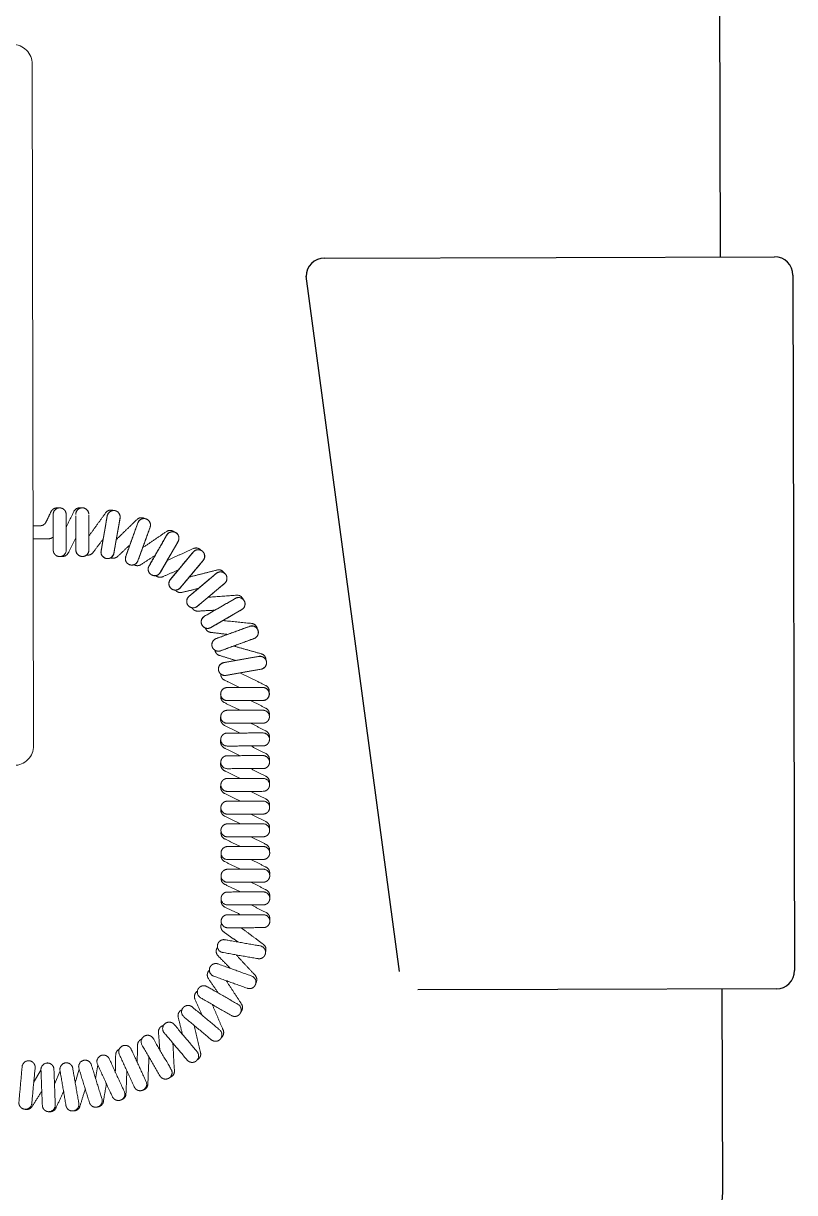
# Paper-space layout 'office1 floor1' of a CAD drawing. Header units: inches. Extents: x 0.3 to 10.8, y 1.4 to 4.2.
# Drawn here: x 7.9462 to 8.0216, y 2.8227 to 2.9371 of the extents above; entities that cross this region are included whole.
import ezdxf

# ---------------------------------------------------------------- set-up
doc = ezdxf.new("R2010")
doc.units = ezdxf.units.IN
doc.header["$MEASUREMENT"] = 0
doc.layers.get('0').update_dxf_attribs({"lineweight": 0})
doc.layers.add('EQUI', color=3, linetype='Continuous', lineweight=0)
doc.layers.add('EQUIP', color=3, linetype='Continuous', lineweight=0)

# ---------------------------------------------------------------- blocks, each defined once
blk = doc.blocks.new('IP PHONE')
at = {"layer": 'EQUI'}
blk.add_lwpolyline([(-60.62, 91.66), (-65.03, 91.66, 0.414214), (-67.53, 89.16), (-67.53, 2.5, 0.414214), (-65.03, 0), (-54.51, 0)], format="xyb", dxfattribs=at)
at = {"layer": 'EQUIP', "extrusion": (-0.984808, -0.173648, 0)}
blk.add_line((-77.78, 26.95), (-78.57, 31.42), dxfattribs=at)
at = {"layer": 'EQUIP', "extrusion": (0.984808, 0.173648, 0)}
blk.add_line((-76.94, 31.7), (-76.15, 27.23), dxfattribs=at)
at = {"layer": 'EQUIP', "extrusion": (-0.939693, -0.34202, 0)}
blk.add_line((-80.83, 25.98), (-82.38, 30.24), dxfattribs=at)
at = {"layer": 'EQUIP', "extrusion": (0.939693, 0.34202, 0)}
blk.add_line((-80.83, 30.81), (-79.28, 26.54), dxfattribs=at)
at = {"layer": 'EQUIP', "extrusion": (-0.866025, -0.5, 0)}
blk.add_line((-83.67, 24.5), (-85.94, 28.43), dxfattribs=at)
at = {"layer": 'EQUIP', "extrusion": (0.866025, 0.5, 0)}
blk.add_line((-84.51, 29.25), (-82.24, 25.32), dxfattribs=at)
at = {"layer": 'EQUIP', "extrusion": (0, 0, -1)}
for p, q in [((-87.86, 27.08), (-84.95, 23.6)), ((-86.21, 22.54), (-89.13, 26.02)), ((-90.79, 24.36), (-87.31, 21.44)), ((-88.37, 20.18), (-91.85, 23.1)), ((-93.19, 21.17), (-89.26, 18.91)), ((-90.09, 17.48), (-94.02, 19.75))]:
    blk.add_line(p, q, dxfattribs=at)
at = {"layer": 'EQUIP'}
for p, q in [((-74.6, 27.37), (-74.6, 27.37, 2.89)), ((-75.58, -38.08), (-75.31, -39.88)), ((-73.22, -38.62), (-72.71, -40.37)), ((-70.8, -38.85), (-70.07, -40.52)), ((-68.37, -38.76), (-67.43, -40.32))]:
    blk.add_line(p, q, dxfattribs=at)
at = {"layer": 'EQUIP', "extrusion": (0.34202, 0.939693, 0)}
blk.add_line((-95.01, 17.62), (-90.75, 16.07), dxfattribs=at)
at = {"layer": 'EQUIP', "extrusion": (-0.34202, -0.939693, 0)}
blk.add_line((-91.31, 14.52), (-95.57, 16.07), dxfattribs=at)
at = {"layer": 'EQUIP', "extrusion": (0.173648, 0.984808, 0)}
blk.add_line((-96.18, 13.8), (-91.71, 13.01), dxfattribs=at)
at = {"layer": 'EQUIP', "extrusion": (-0.173648, -0.984808, 0)}
blk.add_line((-92, 11.39), (-96.47, 12.18), dxfattribs=at)
at = {"layer": 'EQUIP', "extrusion": (2.1929e-12, 1, 0)}
blk.add_line((-96.67, 9.84), (-92.14, 9.84), dxfattribs=at)
at = {"layer": 'EQUIP', "extrusion": (-1.86217e-12, -1, 0)}
blk.add_line((-92.14, 8.19), (-96.67, 8.19), dxfattribs=at)
at = {"layer": 'EQUIP'}
for points in [[(-78.57, 31.42, 2.89), (-78.57, 31.42, 0)], [(-76.94, 31.7, 2.89), (-76.94, 31.7, 0)], [(-82.38, 30.24, 2.89), (-82.38, 30.24, 0)], [(-80.83, 30.81, 0), (-80.83, 30.81, 2.89)], [(-85.94, 28.43, 2.89), (-85.94, 28.43, 0)], [(-84.51, 29.25, 2.89), (-84.51, 29.25, 0)], [(-87.86, 27.08, 0), (-87.86, 27.08, 2.89)], [(-77.78, 26.95, 0), (-77.78, 26.95, 2.89)], [(-89.13, 26.02, 0), (-89.13, 26.02, 2.89)], [(-80.83, 25.98, 2.89), (-80.83, 25.98, 0)], [(-90.79, 24.36, 2.89), (-90.79, 24.36, 0)], [(-83.67, 24.5, 0), (-83.67, 24.5, 2.89)], [(-91.85, 23.1, 2.89), (-91.85, 23.1, 0)], [(-86.21, 22.54, 2.89), (-86.21, 22.54, 0)], [(-93.19, 21.17, 2.89), (-93.19, 21.17, 0)], [(-94.02, 19.75, 2.89), (-94.02, 19.75, 0)], [(-88.37, 20.18, 0), (-88.37, 20.18, 2.89)], [(-95.01, 17.62, 2.89), (-95.01, 17.62, 0)], [(-90.09, 17.48, 2.89), (-90.09, 17.48, 0)], [(-95.57, 16.07, 2.89), (-95.57, 16.07, 0)], [(-96.18, 13.8, 2.89), (-96.18, 13.8, 0)], [(-91.31, 14.52, 0), (-91.31, 14.52, 2.89)], [(-96.47, 12.18, 0), (-96.47, 12.18, 2.89)], [(-92, 11.39, 2.89), (-92, 11.39, 0)], [(-96.67, 9.84, 2.89), (-96.67, 9.84, 0)], [(-96.67, 8.19, 2.89), (-96.67, 8.19, 0)], [(-92.14, 8.19, 2.89), (-92.14, 8.19, 0)]]:
    blk.add_polyline3d(points, dxfattribs=at)
at = {"layer": 'EQUIP', "extrusion": (0, 0, -1)}
for centre, major_axis, start_param, end_param in [((-81.61, 30.53), (-0.583, 0.583), 5.148721, 8.290314), ((-77.76, 31.56), (-0.583, 0.583), 5.323254, 8.464847), ((-85.23, 28.84), (-0.583, 0.583), 4.974188, 8.115781), ((-88.49, 26.55), (-0.583, 0.583), 4.799655, 7.941248), ((-76.97, 27.09), (-0.583, 0.583), 2.181662, 5.323254), ((-82.96, 24.91), (-0.583, 0.583), 1.832596, 4.974188), ((-80.06, 26.26), (-0.583, 0.583), 2.007129, 5.148721), ((-91.32, 23.73), (0.583, 0.583), 3.054326, 6.195919), ((-85.58, 23.07), (-0.583, 0.583), 1.658063, 4.799655), ((-93.61, 20.46), (-0.583, 0.583), 4.45059, 7.592182), ((-87.84, 20.81), (-0.583, 0.583), 1.48353, 4.625123), ((-89.68, 18.19), (-0.583, 0.583), 1.308997, 4.45059), ((-95.29, 16.84), (0.583, 0.583), 2.70526, 5.846853), ((-91.03, 15.29), (0.583, 0.583), -0.436332, 2.70526), ((-96.32, 12.99), (-0.583, 0.583), 4.101524, 7.243116), ((-91.86, 12.2), (-0.583, 0.583), 0.959931, 4.101524), ((-96.67, 9.01), (-0.583, 0.583), 3.926991, 7.068583), ((-92.14, 9.01), (-0.583, 0.583), 0.785398, 3.926991)]:
    blk.add_ellipse(centre, major_axis=major_axis, ratio=1, start_param=start_param, end_param=end_param, dxfattribs=at)
at = {"layer": 'EQUIP'}
for points, weights, degree, knots in [([(-74.6, 31.91, 2.89), (-74.6, 31.91, 1.44), (-74.6, 31.91), (-74.6, 31.91, 1.44), (-74.6, 31.91, 2.89), (-74.6, 32.73, 2.89), (-73.78, 32.73, 2.89), (-72.95, 32.73, 2.89), (-72.95, 31.91, 2.89), (-72.95, 32.73, 2.89), (-73.78, 32.73, 2.89), (-74.6, 32.73, 2.89), (-74.6, 31.91, 2.89)], [1, 1, 1, 1, 1, 0.707106781187, 1, 0.707106781187, 1, 0.707106781187, 1, 0.707106781187, 1], 2, [0, 0, 0, 1, 1, 2, 2, 3.570796, 3.570796, 5.141593, 5.141593, 6.712389, 6.712389, 8.283185, 8.283185, 8.283185]), ([(-72.95, 31.91, 2.89), (-72.95, 31.91, 1.44), (-72.95, 31.91), (-72.95, 32.73), (-73.78, 32.73), (-74.6, 32.73), (-74.6, 31.91), (-74.6, 32.73), (-73.78, 32.73), (-72.95, 32.73), (-72.95, 31.91), (-72.95, 31.91, 1.44), (-72.95, 31.91, 2.89)], [1, 1, 1, 0.707106781187, 1, 0.707106781187, 1, 0.707106781187, 1, 0.707106781187, 1, 1, 1], 2, [0, 0, 0, 1, 1, 2.570796, 2.570796, 4.141593, 4.141593, 5.712389, 5.712389, 7.283185, 7.283185, 8.283185, 8.283185, 8.283185]), ([(-71.72, 30.25), (-72.2, 31.25), (-72.68, 32.25), (-72.96, 32.84), (-73.59, 32.71)], [1, 1, 1, 0.786151692939, 1], 2, [0, 0, 0, 1, 1, 2.332478, 2.332478, 2.332478]), ([(-71.72, 31.91), (-71.72, 29.64), (-71.72, 27.37), (-71.72, 26.54), (-70.89, 26.54), (-70.07, 26.54), (-70.07, 27.37), (-70.07, 29.64), (-70.07, 31.91), (-70.07, 32.73), (-70.89, 32.73), (-71.72, 32.73), (-71.72, 31.91)], [1, 1, 1, 0.707106781187, 1, 0.707106781187, 1, 1, 1, 0.707106781187, 1, 0.707106781187, 1], 2, [0, 0, 0, 1, 1, 2.570796, 2.570796, 4.141593, 4.141593, 5.141593, 5.141593, 6.712389, 6.712389, 8.283185, 8.283185, 8.283185]), ([(-70.71, 32.71), (-70.07, 32.84), (-69.8, 32.25), (-69.48, 31.59), (-69.16, 30.93), (-68.93, 30.46), (-68.41, 30.46), (-67.97, 30.46), (-67.53, 30.46)], [1, 0.786151692939, 1, 1, 1, 0.847202679916, 1, 1, 1], 2, [0, 0, 0, 1.332478, 1.332478, 2.332478, 2.332478, 3.452675, 3.452675, 3.877036, 3.877036, 3.877036]), ([(-79.28, 26.54, 2.89), (-79.28, 26.54, 1.44), (-79.28, 26.54), (-79.28, 26.54, 1.44), (-79.28, 26.54, 2.89), (-79, 25.77, 2.89), (-79.78, 25.49, 2.89), (-80.55, 25.2, 2.89), (-80.83, 25.98, 2.89), (-81.61, 28.11, 2.89), (-82.38, 30.24, 2.89), (-82.67, 31.02, 2.89), (-81.89, 31.3, 2.89), (-81.12, 31.58, 2.89), (-80.83, 30.81, 2.89), (-80.06, 28.68, 2.89), (-79.28, 26.54, 2.89), (-79.12, 26.1, 2.89), (-79.43, 25.73, 2.89), (-79.73, 25.37, 2.89), (-80.2, 25.45, 2.89), (-80.67, 25.53, 2.89), (-80.83, 25.98, 2.89), (-81.61, 28.11, 2.89), (-82.38, 30.24, 2.89), (-82.67, 31.02, 2.89), (-81.89, 31.3, 2.89), (-81.12, 31.58, 2.89), (-80.83, 30.81, 2.89), (-80.06, 28.68, 2.89), (-79.28, 26.54, 2.89)], [1, 1, 1, 1, 1, 0.707106781187, 1, 0.707106781187, 1, 1, 1, 0.707106781187, 1, 0.707106781187, 1, 1, 1, 0.866025403784, 1, 0.866025403784, 1, 0.866025403784, 1, 1, 1, 0.707106781187, 1, 0.707106781187, 1, 1, 1], 2, [0, 0, 0, 1, 1, 2, 2, 3.570796, 3.570796, 5.141593, 5.141593, 6.141593, 6.141593, 7.712389, 7.712389, 9.283185, 9.283185, 10.283185, 10.283185, 11.330383, 11.330383, 12.37758, 12.37758, 13.424778, 13.424778, 14.424778, 14.424778, 15.995574, 15.995574, 17.566371, 17.566371, 18.566371, 18.566371, 18.566371]), ([(-78.09, 28.69), (-79.39, 29.95), (-80.7, 31.22), (-81.16, 31.68), (-81.71, 31.34)], [1, 1, 1, 0.786151692921, 1], 2, [0, 0, 0, 1, 1, 2.332478, 2.332478, 2.332478]), ([(-76.15, 27.23, 2.89), (-76.15, 27.23, 1.44), (-76.15, 27.23), (-76.15, 27.23, 1.44), (-76.15, 27.23, 2.89), (-76.01, 26.42, 2.89), (-76.82, 26.28, 2.89), (-77.64, 26.13, 2.89), (-77.78, 26.95, 2.89), (-78.17, 29.18, 2.89), (-78.57, 31.42, 2.89), (-78.71, 32.23, 2.89), (-77.9, 32.37, 2.89), (-77.09, 32.51, 2.89), (-76.94, 31.7, 2.89), (-76.55, 29.47, 2.89), (-76.15, 27.23, 2.89), (-76.01, 26.42, 2.89), (-76.82, 26.28, 2.89), (-77.64, 26.13, 2.89), (-77.78, 26.95, 2.89), (-78.17, 29.18, 2.89), (-78.57, 31.42, 2.89), (-78.71, 32.23, 2.89), (-77.9, 32.37, 2.89), (-77.09, 32.51, 2.89), (-76.94, 31.7, 2.89), (-76.55, 29.47, 2.89), (-76.15, 27.23, 2.89)], [1, 1, 1, 1, 1, 0.707106781187, 1, 0.707106781187, 1, 1, 1, 0.707106781187, 1, 0.707106781187, 1, 1, 1, 0.707106781187, 1, 0.707106781187, 1, 1, 1, 0.707106781187, 1, 0.707106781187, 1, 1, 1], 2, [0, 0, 0, 1, 1, 2, 2, 3.570796, 3.570796, 5.141593, 5.141593, 6.141593, 6.141593, 7.712389, 7.712389, 9.283185, 9.283185, 10.283185, 10.283185, 11.853982, 11.853982, 13.424778, 13.424778, 14.424778, 14.424778, 15.995574, 15.995574, 17.566371, 17.566371, 18.566371, 18.566371, 18.566371]), ([(-74.6, 29.14), (-75.67, 30.61), (-76.74, 32.09), (-77.11, 32.62), (-77.71, 32.38)], [1, 1, 1, 0.786151692928, 1], 2, [0, 0, 0, 1, 1, 2.332478, 2.332478, 2.332478]), ([(-72.95, 27.37, 2.89), (-72.95, 27.37, 1.44), (-72.95, 27.37), (-72.95, 29.64), (-72.95, 31.91), (-72.95, 29.64), (-72.95, 27.37), (-72.95, 26.54), (-73.78, 26.54), (-74.6, 26.54), (-74.6, 27.37), (-74.6, 29.64), (-74.6, 31.91), (-74.6, 29.64), (-74.6, 27.37), (-74.6, 26.54), (-73.78, 26.54), (-72.95, 26.54), (-72.95, 27.37), (-72.95, 27.37, 1.44), (-72.95, 27.37, 2.89)], [1, 1, 1, 1, 1, 1, 1, 0.707106781187, 1, 0.707106781187, 1, 1, 1, 1, 1, 0.707106781187, 1, 0.707106781187, 1, 1, 1], 2, [0, 0, 0, 1, 1, 2, 2, 3, 3, 4.570796, 4.570796, 6.141593, 6.141593, 7.141593, 7.141593, 8.141593, 8.141593, 9.712389, 9.712389, 11.283185, 11.283185, 12.283185, 12.283185, 12.283185]), ([(-72.95, 27.37, 2.89), (-72.95, 29.64, 2.89), (-72.95, 31.91, 2.89), (-72.95, 29.64, 2.89), (-72.95, 27.37, 2.89), (-72.95, 26.54, 2.89), (-73.78, 26.54, 2.89), (-74.6, 26.54, 2.89), (-74.6, 27.37, 2.89), (-74.6, 29.64, 2.89), (-74.6, 31.91, 2.89), (-74.6, 29.64, 2.89), (-74.6, 27.37, 2.89), (-74.6, 26.54, 2.89), (-73.78, 26.54, 2.89), (-72.95, 26.54, 2.89), (-72.95, 27.37, 2.89)], [1, 1, 1, 1, 1, 0.707106781187, 1, 0.707106781187, 1, 1, 1, 1, 1, 0.707106781187, 1, 0.707106781187, 1], 2, [0, 0, 0, 1, 1, 2, 2, 3.570796, 3.570796, 5.141593, 5.141593, 6.141593, 6.141593, 7.141593, 7.141593, 8.712389, 8.712389, 10.283185, 10.283185, 10.283185]), ([(-81.44, 27.64), (-82.94, 28.66), (-84.45, 29.68), (-84.98, 30.06), (-85.47, 29.63)], [1, 1, 1, 0.78615169292, 1], 2, [0, 0, 0, 1, 1, 2.332478, 2.332478, 2.332478]), ([(-82.24, 25.32, 2.89), (-82.24, 25.32, 1.44), (-82.24, 25.32), (-82.24, 25.32, 1.44), (-82.24, 25.32, 2.89), (-82, 24.91, 2.89), (-82.24, 24.5, 2.89), (-82.48, 24.08, 2.89), (-82.96, 24.08, 2.89), (-83.43, 24.08, 2.89), (-83.67, 24.5, 2.89), (-84.81, 26.46, 2.89), (-85.94, 28.43, 2.89), (-86.35, 29.14, 2.89), (-85.64, 29.55, 2.89), (-84.92, 29.97, 2.89), (-84.51, 29.25, 2.89), (-83.38, 27.29, 2.89), (-82.24, 25.32, 2.89), (-81.83, 24.61, 2.89), (-82.55, 24.2, 2.89), (-83.26, 23.78, 2.89), (-83.67, 24.5, 2.89), (-84.81, 26.46, 2.89), (-85.94, 28.43, 2.89), (-86.18, 28.84, 2.89), (-85.94, 29.25, 2.89), (-85.7, 29.66, 2.89), (-85.23, 29.66, 2.89), (-84.75, 29.66, 2.89), (-84.51, 29.25, 2.89), (-83.38, 27.29, 2.89), (-82.24, 25.32, 2.89)], [1, 1, 1, 1, 1, 0.866025403784, 1, 0.866025403784, 1, 0.866025403784, 1, 1, 1, 0.707106781187, 1, 0.707106781187, 1, 1, 1, 0.707106781187, 1, 0.707106781187, 1, 1, 1, 0.866025403784, 1, 0.866025403784, 1, 0.866025403784, 1, 1, 1], 2, [0, 0, 0, 1, 1, 2, 2, 3.047198, 3.047198, 4.094395, 4.094395, 5.141593, 5.141593, 6.141593, 6.141593, 7.712389, 7.712389, 9.283185, 9.283185, 10.283185, 10.283185, 11.853982, 11.853982, 13.424778, 13.424778, 14.424778, 14.424778, 15.471976, 15.471976, 16.519173, 16.519173, 17.566371, 17.566371, 18.566371, 18.566371, 18.566371]), ([(-76.43, 28.77), (-75.78, 27.92), (-75.14, 27.06), (-74.83, 26.62), (-74.3, 26.73)], [1, 1, 1, 0.835008954328, 1], 2, [0, 0, 0, 1, 1, 2.165295, 2.165295, 2.165295]), ([(-72.95, 28.93), (-72.47, 27.98), (-71.99, 27.03), (-71.71, 26.44), (-71.08, 26.57)], [1, 1, 1, 0.786151691851, 1], 2, [0, 0, 0, 1, 1, 2.332478, 2.332478, 2.332478]), ([(-70.07, 29.04), (-69.83, 28.81), (-69.5, 28.81), (-68.52, 28.81), (-67.53, 28.81)], [1, 0.929807311735, 1, 1, 1], 2, [0, 0, 0, 0.753815, 0.753815, 1.375486, 1.375486, 1.375486]), ([(-84.95, 23.6, 2.89), (-84.95, 23.6, 1.44), (-84.95, 23.6), (-84.95, 23.6, 1.44), (-84.95, 23.6, 2.89), (-84.42, 22.97, 2.89), (-85.05, 22.44, 2.89), (-85.68, 21.91, 2.89), (-86.21, 22.54, 2.89), (-87.67, 24.28, 2.89), (-89.13, 26.02, 2.89), (-89.66, 26.65, 2.89), (-89.03, 27.18, 2.89), (-88.39, 27.71, 2.89), (-87.86, 27.08, 2.89), (-86.4, 25.34, 2.89), (-84.95, 23.6, 2.89), (-84.42, 22.97, 2.89), (-85.05, 22.44, 2.89), (-85.68, 21.91, 2.89), (-86.21, 22.54, 2.89), (-87.67, 24.28, 2.89), (-89.13, 26.02, 2.89), (-89.66, 26.65, 2.89), (-89.03, 27.18, 2.89), (-88.39, 27.71, 2.89), (-87.86, 27.08, 2.89), (-86.4, 25.34, 2.89), (-84.95, 23.6, 2.89)], [1, 1, 1, 1, 1, 0.707106781187, 1, 0.707106781187, 1, 1, 1, 0.707106781187, 1, 0.707106781187, 1, 1, 1, 0.707106781187, 1, 0.707106781187, 1, 1, 1, 0.707106781187, 1, 0.707106781187, 1, 1, 1], 2, [0, 0, 0, 1, 1, 2, 2, 3.570796, 3.570796, 5.141593, 5.141593, 6.141593, 6.141593, 7.712389, 7.712389, 9.283185, 9.283185, 10.283185, 10.283185, 11.853982, 11.853982, 13.424778, 13.424778, 14.424778, 14.424778, 15.995574, 15.995574, 17.566371, 17.566371, 18.566371, 18.566371, 18.566371]), ([(-84.56, 26.03), (-86.22, 26.77), (-87.88, 27.52), (-88.46, 27.79), (-88.87, 27.29)], [1, 1, 1, 0.786151692925, 1], 2, [0, 0, 0, 1, 1, 2.332478, 2.332478, 2.332478]), ([(-79.82, 28.01), (-79.04, 27.28), (-78.26, 26.55), (-77.87, 26.17), (-77.37, 26.37)], [1, 1, 1, 0.83500895432, 1], 2, [0, 0, 0, 1, 1, 2.165295, 2.165295, 2.165295]), ([(-83.02, 26.67), (-82.13, 26.09), (-81.23, 25.51), (-80.79, 25.2), (-80.33, 25.48)], [1, 1, 1, 0.835008954318, 1], 2, [0, 0, 0, 1, 1, 2.165295, 2.165295, 2.165295]), ([(-87.31, 21.44, 2.89), (-87.31, 21.44, 1.44), (-87.31, 21.44), (-87.31, 21.44, 1.44), (-87.31, 21.44, 2.89), (-86.68, 20.91, 2.89), (-87.21, 20.28, 2.89), (-87.74, 19.65, 2.89), (-88.37, 20.18, 2.89), (-90.11, 21.64, 2.89), (-91.85, 23.1, 2.89), (-92.48, 23.63, 2.89), (-91.95, 24.26, 2.89), (-91.42, 24.89, 2.89), (-90.79, 24.36, 2.89), (-89.05, 22.9, 2.89), (-87.31, 21.44, 2.89), (-86.68, 20.91, 2.89), (-87.21, 20.28, 2.89), (-87.74, 19.65, 2.89), (-88.37, 20.18, 2.89), (-90.11, 21.64, 2.89), (-91.85, 23.1, 2.89), (-92.48, 23.63, 2.89), (-91.95, 24.26, 2.89), (-91.42, 24.89, 2.89), (-90.79, 24.36, 2.89), (-89.05, 22.9, 2.89), (-87.31, 21.44, 2.89)], [1, 1, 1, 1, 1, 0.707106781187, 1, 0.707106781187, 1, 1, 1, 0.707106781187, 1, 0.707106781187, 1, 1, 1, 0.707106781187, 1, 0.707106781187, 1, 1, 1, 0.707106781187, 1, 0.707106781187, 1, 1, 1], 2, [0, 0, 0, 1, 1, 2, 2, 3.570796, 3.570796, 5.141593, 5.141593, 6.141593, 6.141593, 7.712389, 7.712389, 9.283185, 9.283185, 10.283185, 10.283185, 11.853982, 11.853982, 13.424778, 13.424778, 14.424778, 14.424778, 15.995574, 15.995574, 17.566371, 17.566371, 18.566371, 18.566371, 18.566371]), ([(-87.35, 23.9), (-89.11, 24.34), (-90.88, 24.79), (-91.5, 24.96), (-91.81, 24.39)], [1, 1, 1, 0.786151692935, 1], 2, [0, 0, 0, 1, 1, 2.332478, 2.332478, 2.332478]), ([(-85.95, 24.8), (-84.97, 24.38), (-83.99, 23.96), (-83.49, 23.73), (-83.09, 24.1)], [1, 1, 1, 0.835008954319, 1], 2, [0, 0, 0, 1, 1, 2.165295, 2.165295, 2.165295]), ([(-88.5, 22.45), (-87.47, 22.2), (-86.43, 21.96), (-85.9, 21.82), (-85.57, 22.25)], [1, 1, 1, 0.835008954325, 1], 2, [0, 0, 0, 1, 1, 2.165295, 2.165295, 2.165295]), ([(-89.26, 18.91, 2.89), (-89.26, 18.91, 1.44), (-89.26, 18.91), (-89.26, 18.91, 1.44), (-89.26, 18.91, 2.89), (-88.55, 18.49, 2.89), (-88.96, 17.78, 2.89), (-89.37, 17.06, 2.89), (-90.09, 17.48, 2.89), (-92.05, 18.61, 2.89), (-94.02, 19.75, 2.89), (-94.73, 20.16, 2.89), (-94.32, 20.87, 2.89), (-93.91, 21.59, 2.89), (-93.19, 21.17, 2.89), (-91.23, 20.04, 2.89), (-89.26, 18.91, 2.89), (-88.55, 18.49, 2.89), (-88.96, 17.78, 2.89), (-89.37, 17.06, 2.89), (-90.09, 17.48, 2.89), (-92.05, 18.61, 2.89), (-94.02, 19.75, 2.89), (-94.73, 20.16, 2.89), (-94.32, 20.87, 2.89), (-93.91, 21.59, 2.89), (-93.19, 21.17, 2.89), (-91.23, 20.04, 2.89), (-89.26, 18.91, 2.89)], [1, 1, 1, 1, 1, 0.707106781187, 1, 0.707106781187, 1, 1, 1, 0.707106781187, 1, 0.707106781187, 1, 1, 1, 0.707106781187, 1, 0.707106781187, 1, 1, 1, 0.707106781187, 1, 0.707106781187, 1, 1, 1], 2, [0, 0, 0, 1, 1, 2, 2, 3.570796, 3.570796, 5.141593, 5.141593, 6.141593, 6.141593, 7.712389, 7.712389, 9.283185, 9.283185, 10.283185, 10.283185, 11.853982, 11.853982, 13.424778, 13.424778, 14.424778, 14.424778, 15.995574, 15.995574, 17.566371, 17.566371, 18.566371, 18.566371, 18.566371]), ([(-89.72, 21.32), (-91.54, 21.45), (-93.35, 21.58), (-94, 21.64), (-94.21, 21.02)], [1, 1, 1, 0.786151692949, 1], 2, [0, 0, 0, 1, 1, 2.332478, 2.332478, 2.332478]), ([(-90.61, 19.68), (-89.55, 19.63), (-88.48, 19.57), (-87.94, 19.52), (-87.68, 20)], [1, 1, 1, 0.835008954335, 1], 2, [0, 0, 0, 1, 1, 2.165295, 2.165295, 2.165295]), ([(-91.62, 18.36), (-93.43, 18.18), (-95.24, 17.99), (-95.89, 17.93), (-95.98, 17.29)], [1, 1, 1, 0.786151692965, 1], 2, [0, 0, 0, 1, 1, 2.332478, 2.332478, 2.332478]), ([(-90.75, 16.07, 2.89), (-90.75, 16.07, 1.44), (-90.75, 16.07), (-90.75, 16.07, 1.44), (-90.75, 16.07, 2.89), (-89.97, 15.78, 2.89), (-90.25, 15.01, 2.89), (-90.54, 14.23, 2.89), (-91.31, 14.52, 2.89), (-93.44, 15.29, 2.89), (-95.57, 16.07, 2.89), (-96.35, 16.35, 2.89), (-96.07, 17.13, 2.89), (-95.79, 17.9, 2.89), (-95.01, 17.62, 2.89), (-92.88, 16.84, 2.89), (-90.75, 16.07, 2.89), (-89.97, 15.78, 2.89), (-90.25, 15.01, 2.89), (-90.54, 14.23, 2.89), (-91.31, 14.52, 2.89), (-93.44, 15.29, 2.89), (-95.57, 16.07, 2.89), (-96.35, 16.35, 2.89), (-96.07, 17.13, 2.89), (-95.79, 17.9, 2.89), (-95.01, 17.62, 2.89), (-92.88, 16.84, 2.89), (-90.75, 16.07, 2.89)], [1, 1, 1, 1, 1, 0.707106781187, 1, 0.707106781187, 1, 1, 1, 0.707106781187, 1, 0.707106781187, 1, 1, 1, 0.707106781187, 1, 0.707106781187, 1, 1, 1, 0.707106781187, 1, 0.707106781187, 1, 1, 1], 2, [0, 0, 0, 1, 1, 2, 2, 3.570796, 3.570796, 5.141593, 5.141593, 6.141593, 6.141593, 7.712389, 7.712389, 9.283185, 9.283185, 10.283185, 10.283185, 11.853982, 11.853982, 13.424778, 13.424778, 14.424778, 14.424778, 15.995574, 15.995574, 17.566371, 17.566371, 18.566371, 18.566371, 18.566371]), ([(-92.21, 16.6), (-91.15, 16.73), (-90.09, 16.86), (-89.55, 16.9), (-89.38, 17.42)], [1, 1, 1, 0.835008954348, 1], 2, [0, 0, 0, 1, 1, 2.165295, 2.165295, 2.165295]), ([(-92.97, 15.12), (-94.72, 14.62), (-96.47, 14.13), (-97.1, 13.96), (-97.08, 13.31)], [1, 1, 1, 0.786151692981, 1], 2, [0, 0, 0, 1, 1, 2.332478, 2.332478, 2.332478]), ([(-91.71, 13.01, 2.89), (-91.71, 13.01, 1.44), (-91.71, 13.01), (-91.71, 13.01, 1.44), (-91.71, 13.01, 2.89), (-90.9, 12.87, 2.89), (-91.04, 12.06, 2.89), (-91.19, 11.25, 2.89), (-92, 11.39, 2.89), (-94.23, 11.78, 2.89), (-96.47, 12.18, 2.89), (-97.28, 12.32, 2.89), (-97.14, 13.13, 2.89), (-96.99, 13.94, 2.89), (-96.18, 13.8, 2.89), (-93.95, 13.41, 2.89), (-91.71, 13.01, 2.89), (-90.9, 12.87, 2.89), (-91.04, 12.06, 2.89), (-91.19, 11.25, 2.89), (-92, 11.39, 2.89), (-94.23, 11.78, 2.89), (-96.47, 12.18, 2.89), (-97.28, 12.32, 2.89), (-97.14, 13.13, 2.89), (-96.99, 13.94, 2.89), (-96.18, 13.8, 2.89), (-93.95, 13.41, 2.89), (-91.71, 13.01, 2.89)], [1, 1, 1, 1, 1, 0.707106781187, 1, 0.707106781187, 1, 1, 1, 0.707106781187, 1, 0.707106781187, 1, 1, 1, 0.707106781187, 1, 0.707106781187, 1, 1, 1, 0.707106781187, 1, 0.707106781187, 1, 1, 1], 2, [0, 0, 0, 1, 1, 2, 2, 3.570796, 3.570796, 5.141593, 5.141593, 6.141593, 6.141593, 7.712389, 7.712389, 9.283185, 9.283185, 10.283185, 10.283185, 11.853982, 11.853982, 13.424778, 13.424778, 14.424778, 14.424778, 15.995574, 15.995574, 17.566371, 17.566371, 18.566371, 18.566371, 18.566371]), ([(-93.25, 13.28), (-92.23, 13.59), (-91.21, 13.91), (-90.68, 14.05), (-90.6, 14.58)], [1, 1, 1, 0.835008954362, 1], 2, [0, 0, 0, 1, 1, 2.165295, 2.165295, 2.165295]), ([(-93.74, 11.7), (-95.38, 10.9), (-97.02, 10.11), (-97.6, 9.84), (-97.48, 9.2)], [1, 1, 1, 0.786151692996, 1], 2, [0, 0, 0, 1, 1, 2.332478, 2.332478, 2.332478]), ([(-93.69, 9.84), (-92.74, 10.32), (-91.79, 10.8), (-91.3, 11.03), (-91.32, 11.58)], [1, 1, 1, 0.835008954375, 1], 2, [0, 0, 0, 1, 1, 2.165295, 2.165295, 2.165295]), ([(-92.14, 9.84, 2.89), (-92.14, 9.84, 1.44), (-92.14, 9.84), (-92.14, 9.84, 1.44), (-92.14, 9.84, 2.89), (-91.66, 9.84, 2.89), (-91.42, 9.43, 2.89), (-91.18, 9.01, 2.89), (-91.42, 8.6, 2.89), (-91.66, 8.19, 2.89), (-92.14, 8.19, 2.89), (-94.4, 8.19, 2.89), (-96.67, 8.19, 2.89), (-97.5, 8.19, 2.89), (-97.5, 9.01, 2.89), (-97.5, 9.84, 2.89), (-96.67, 9.84, 2.89), (-94.4, 9.84, 2.89), (-92.14, 9.84, 2.89), (-91.31, 9.84, 2.89), (-91.31, 9.01, 2.89), (-91.31, 8.19, 2.89), (-92.14, 8.19, 2.89), (-94.4, 8.19, 2.89), (-96.67, 8.19, 2.89), (-97.5, 8.19, 2.89), (-97.5, 9.01, 2.89), (-97.5, 9.84, 2.89), (-96.67, 9.84, 2.89), (-94.4, 9.84, 2.89), (-92.14, 9.84, 2.89)], [1, 1, 1, 1, 1, 0.866025403784, 1, 0.866025403784, 1, 0.866025403784, 1, 1, 1, 0.707106781187, 1, 0.707106781187, 1, 1, 1, 0.707106781187, 1, 0.707106781187, 1, 1, 1, 0.707106781187, 1, 0.707106781187, 1, 1, 1], 2, [0, 0, 0, 1, 1, 2, 2, 3.047198, 3.047198, 4.094395, 4.094395, 5.141593, 5.141593, 6.141593, 6.141593, 7.712389, 7.712389, 9.283185, 9.283185, 10.283185, 10.283185, 11.853982, 11.853982, 13.424778, 13.424778, 14.424778, 14.424778, 15.995574, 15.995574, 17.566371, 17.566371, 18.566371, 18.566371, 18.566371]), ([(-95.11, 8.19), (-96.06, 7.71), (-97.02, 7.22), (-97.6, 6.95), (-97.48, 6.31)], [1, 1, 1, 0.786151691907, 1], 2, [0, 0, 0, 1, 1, 2.332478, 2.332478, 2.332478]), ([(-93.79, 6.95), (-92.79, 7.43), (-91.79, 7.92), (-91.2, 8.19), (-91.33, 8.83)], [1, 1, 1, 0.786151692996, 1], 2, [0, 0, 0, 1, 1, 2.332478, 2.332478, 2.332478]), ([(-96.67, 5.3), (-94.4, 5.3), (-92.14, 5.3), (-91.31, 5.3), (-91.31, 6.13), (-91.31, 6.95), (-92.14, 6.95), (-94.4, 6.95), (-96.67, 6.95), (-97.5, 6.95), (-97.5, 6.13), (-97.5, 5.3), (-96.67, 5.3)], [1, 1, 1, 0.707106781187, 1, 0.707106781187, 1, 1, 1, 0.707106781187, 1, 0.707106781187, 1], 2, [0, 0, 0, 1, 1, 2.570796, 2.570796, 4.141593, 4.141593, 5.141593, 5.141593, 6.712389, 6.712389, 8.283185, 8.283185, 8.283185]), ([(-93.79, 4.06), (-92.79, 4.55), (-91.79, 5.03), (-91.12, 5.39), (-91.31, 6.13)], [1, 1, 1, 0.782764060815, 1], 2, [0, 0, 0, 1, 1, 2.343403, 2.343403, 2.343403]), ([(-95.11, 5.3), (-96.06, 4.82), (-97.02, 4.33), (-97.6, 4.06), (-97.48, 3.43)], [1, 1, 1, 0.786151691907, 1], 2, [0, 0, 0, 1, 1, 2.332478, 2.332478, 2.332478]), ([(-96.67, 2.41), (-94.4, 2.41), (-92.14, 2.41), (-91.31, 2.41), (-91.31, 3.24), (-91.31, 4.06), (-92.14, 4.06), (-94.4, 4.06), (-96.67, 4.06), (-97.5, 4.06), (-97.5, 3.24), (-97.5, 2.41), (-96.67, 2.41)], [1, 1, 1, 0.707106781187, 1, 0.707106781187, 1, 1, 1, 0.707106781187, 1, 0.707106781187, 1], 2, [0, 0, 0, 1, 1, 2.570796, 2.570796, 4.141593, 4.141593, 5.141593, 5.141593, 6.712389, 6.712389, 8.283185, 8.283185, 8.283185]), ([(-93.79, 1.18), (-92.79, 1.66), (-91.79, 2.14), (-91.12, 2.5), (-91.31, 3.24)], [1, 1, 1, 0.782764060816, 1], 2, [0, 0, 0, 1, 1, 2.343403, 2.343403, 2.343403]), ([(-95.11, 2.41), (-96.06, 1.93), (-97.02, 1.45), (-97.6, 1.17), (-97.48, 0.54)], [1, 1, 1, 0.786151691907, 1], 2, [0, 0, 0, 1, 1, 2.332478, 2.332478, 2.332478]), ([(-96.67, -0.47), (-94.4, -0.47), (-92.14, -0.47), (-91.31, -0.47), (-91.31, 0.35), (-91.31, 1.18), (-92.14, 1.18), (-94.4, 1.18), (-96.67, 1.18), (-97.5, 1.18), (-97.5, 0.35), (-97.5, -0.47), (-96.67, -0.47)], [1, 1, 1, 0.707106781187, 1, 0.707106781187, 1, 1, 1, 0.707106781187, 1, 0.707106781187, 1], 2, [0, 0, 0, 1, 1, 2.570796, 2.570796, 4.141593, 4.141593, 5.141593, 5.141593, 6.712389, 6.712389, 8.283185, 8.283185, 8.283185]), ([(-93.79, -1.71), (-92.79, -1.23), (-91.79, -0.75), (-91.12, -0.39), (-91.31, 0.35)], [1, 1, 1, 0.782764060815, 1], 2, [0, 0, 0, 1, 1, 2.343403, 2.343403, 2.343403]), ([(-95.11, -0.47), (-96.06, -0.96), (-97.02, -1.44), (-97.6, -1.71), (-97.48, -2.35)], [1, 1, 1, 0.786151691907, 1], 2, [0, 0, 0, 1, 1, 2.332478, 2.332478, 2.332478]), ([(-96.67, -3.36), (-94.4, -3.36), (-92.14, -3.36), (-91.31, -3.36), (-91.31, -2.54), (-91.31, -1.71), (-92.14, -1.71), (-94.4, -1.71), (-96.67, -1.71), (-97.5, -1.71), (-97.5, -2.54), (-97.5, -3.36), (-96.67, -3.36)], [1, 1, 1, 0.707106781187, 1, 0.707106781187, 1, 1, 1, 0.707106781187, 1, 0.707106781187, 1], 2, [0, 0, 0, 1, 1, 2.570796, 2.570796, 4.141593, 4.141593, 5.141593, 5.141593, 6.712389, 6.712389, 8.283185, 8.283185, 8.283185]), ([(-93.79, -4.6), (-92.79, -4.12), (-91.79, -3.63), (-91.12, -3.28), (-91.31, -2.54)], [1, 1, 1, 0.782764060816, 1], 2, [0, 0, 0, 1, 1, 2.343403, 2.343403, 2.343403]), ([(-95.11, -3.36), (-96.06, -3.84), (-97.02, -4.33), (-97.6, -4.6), (-97.48, -5.24)], [1, 1, 1, 0.786151691907, 1], 2, [0, 0, 0, 1, 1, 2.332478, 2.332478, 2.332478]), ([(-96.67, -6.25), (-94.4, -6.25), (-92.14, -6.25), (-91.31, -6.25), (-91.31, -5.42), (-91.31, -4.6), (-92.14, -4.6), (-94.4, -4.6), (-96.67, -4.6), (-97.5, -4.6), (-97.5, -5.42), (-97.5, -6.25), (-96.67, -6.25)], [1, 1, 1, 0.707106781187, 1, 0.707106781187, 1, 1, 1, 0.707106781187, 1, 0.707106781187, 1], 2, [0, 0, 0, 1, 1, 2.570796, 2.570796, 4.141593, 4.141593, 5.141593, 5.141593, 6.712389, 6.712389, 8.283185, 8.283185, 8.283185]), ([(-93.79, -7.49), (-92.79, -7), (-91.79, -6.52), (-91.12, -6.16), (-91.31, -5.42)], [1, 1, 1, 0.782764060815, 1], 2, [0, 0, 0, 1, 1, 2.343403, 2.343403, 2.343403]), ([(-95.11, -6.25), (-96.06, -6.73), (-97.02, -7.21), (-97.6, -7.49), (-97.48, -8.12)], [1, 1, 1, 0.786151691907, 1], 2, [0, 0, 0, 1, 1, 2.332478, 2.332478, 2.332478]), ([(-96.67, -9.14), (-94.4, -9.14), (-92.14, -9.14), (-91.31, -9.14), (-91.31, -8.31), (-91.31, -7.49), (-92.14, -7.49), (-94.4, -7.49), (-96.67, -7.49), (-97.5, -7.49), (-97.5, -8.31), (-97.5, -9.14), (-96.67, -9.14)], [1, 1, 1, 0.707106781187, 1, 0.707106781187, 1, 1, 1, 0.707106781187, 1, 0.707106781187, 1], 2, [0, 0, 0, 1, 1, 2.570796, 2.570796, 4.141593, 4.141593, 5.141593, 5.141593, 6.712389, 6.712389, 8.283185, 8.283185, 8.283185]), ([(-93.79, -10.37), (-92.79, -9.89), (-91.79, -9.41), (-91.2, -9.13), (-91.33, -8.5)], [1, 1, 1, 0.786151692996, 1], 2, [0, 0, 0, 1, 1, 2.332478, 2.332478, 2.332478]), ([(-96.67, -12.02), (-94.4, -12.02), (-92.14, -12.02), (-91.31, -12.02), (-91.31, -11.2), (-91.31, -10.37), (-92.14, -10.37), (-94.4, -10.37), (-96.67, -10.37), (-97.5, -10.37), (-97.5, -11.2), (-97.5, -12.02), (-96.67, -12.02)], [1, 1, 1, 0.707106781187, 1, 0.707106781187, 1, 1, 1, 0.707106781187, 1, 0.707106781187, 1], 2, [0, 0, 0, 1, 1, 2.570796, 2.570796, 4.141593, 4.141593, 5.141593, 5.141593, 6.712389, 6.712389, 8.283185, 8.283185, 8.283185]), ([(-95.11, -9.14), (-96.06, -9.62), (-97.02, -10.1), (-97.6, -10.38), (-97.48, -11.01)], [1, 1, 1, 0.786151691907, 1], 2, [0, 0, 0, 1, 1, 2.332478, 2.332478, 2.332478]), ([(-93.79, -13.26), (-92.79, -12.78), (-91.79, -12.29), (-91.2, -12.02), (-91.33, -11.38)], [1, 1, 1, 0.786151692996, 1], 2, [0, 0, 0, 1, 1, 2.332478, 2.332478, 2.332478]), ([(-96.67, -14.91), (-94.4, -14.91), (-92.14, -14.91), (-91.31, -14.91), (-91.31, -14.09), (-91.31, -13.26), (-92.14, -13.26), (-94.4, -13.26), (-96.67, -13.26), (-97.5, -13.26), (-97.5, -14.09), (-97.5, -14.91), (-96.67, -14.91)], [1, 1, 1, 0.707106781187, 1, 0.707106781187, 1, 1, 1, 0.707106781187, 1, 0.707106781187, 1], 2, [0, 0, 0, 1, 1, 2.570796, 2.570796, 4.141593, 4.141593, 5.141593, 5.141593, 6.712389, 6.712389, 8.283185, 8.283185, 8.283185]), ([(-95.11, -12.02), (-96.06, -12.51), (-97.02, -12.99), (-97.6, -13.26), (-97.48, -13.9)], [1, 1, 1, 0.786151691907, 1], 2, [0, 0, 0, 1, 1, 2.332478, 2.332478, 2.332478]), ([(-93.79, -16.15), (-92.79, -15.66), (-91.79, -15.18), (-91.2, -14.91), (-91.33, -14.27)], [1, 1, 1, 0.786151692996, 1], 2, [0, 0, 0, 1, 1, 2.332478, 2.332478, 2.332478]), ([(-96.67, -17.8), (-94.4, -17.8), (-92.14, -17.8), (-91.31, -17.8), (-91.31, -16.97), (-91.31, -16.15), (-92.14, -16.15), (-94.4, -16.15), (-96.67, -16.15), (-97.5, -16.15), (-97.5, -16.97), (-97.5, -17.8), (-96.67, -17.8)], [1, 1, 1, 0.707106781187, 1, 0.707106781187, 1, 1, 1, 0.707106781187, 1, 0.707106781187, 1], 2, [0, 0, 0, 1, 1, 2.570796, 2.570796, 4.141593, 4.141593, 5.141593, 5.141593, 6.712389, 6.712389, 8.283185, 8.283185, 8.283185]), ([(-95.11, -14.91), (-96.06, -15.39), (-97.02, -15.88), (-97.6, -16.15), (-97.48, -16.79)], [1, 1, 1, 0.786151691907, 1], 2, [0, 0, 0, 1, 1, 2.332478, 2.332478, 2.332478]), ([(-95.11, -17.8), (-96.06, -18.28), (-97.02, -18.76), (-97.6, -19.04), (-97.48, -19.67)], [1, 1, 1, 0.786151691907, 1], 2, [0, 0, 0, 1, 1, 2.332478, 2.332478, 2.332478]), ([(-93.79, -19.04), (-92.79, -18.55), (-91.79, -18.07), (-91.2, -17.8), (-91.33, -17.16)], [1, 1, 1, 0.786151692996, 1], 2, [0, 0, 0, 1, 1, 2.332478, 2.332478, 2.332478]), ([(-96.67, -20.69), (-94.4, -20.69), (-92.14, -20.69), (-91.31, -20.69), (-91.31, -19.86), (-91.31, -19.04), (-92.14, -19.04), (-94.4, -19.04), (-96.67, -19.04), (-97.5, -19.04), (-97.5, -19.86), (-97.5, -20.69), (-96.67, -20.69)], [1, 1, 1, 0.707106781187, 1, 0.707106781187, 1, 1, 1, 0.707106781187, 1, 0.707106781187, 1], 2, [0, 0, 0, 1, 1, 2.570796, 2.570796, 4.141593, 4.141593, 5.141593, 5.141593, 6.712389, 6.712389, 8.283185, 8.283185, 8.283185]), ([(-93.84, -20.69), (-95.24, -21.74), (-96.65, -22.8), (-97.18, -23.17), (-96.94, -23.77)], [1, 1, 1, 0.786151691919, 1], 2, [0, 0, 0, 1, 1, 2.332478, 2.332478, 2.332478]), ([(-93.42, -22.5), (-92.82, -22.07), (-92.22, -21.64), (-91.62, -21.21), (-91.3, -20.98), (-91.18, -20.6), (-91.33, -20.23), (-91.34, -20.2), (-91.35, -20.18), (-91.36, -20.15)], [1, 1, 1, 1, 0.857434462005, 0.857434462005, 1, 1, 1, 1], 3, [0, 0, 0, 0, 1, 1, 1, 2.332478, 2.332478, 2.332478, 2.444978, 2.444978, 2.444978, 2.444978]), ([(-95.98, -24.63), (-93.74, -24.24), (-91.51, -23.84), (-90.7, -23.7), (-90.84, -22.89), (-90.98, -22.07), (-91.79, -22.22), (-94.03, -22.61), (-96.26, -23.01), (-96.73, -23.09), (-96.9, -23.54), (-97.06, -23.98), (-96.75, -24.35), (-96.45, -24.71), (-95.98, -24.63)], [1, 1, 1, 0.707106781187, 1, 0.707106781187, 1, 1, 1, 0.866025403784, 1, 0.866025403784, 1, 0.866025403784, 1], 2, [0, 0, 0, 1, 1, 2.570796, 2.570796, 4.141593, 4.141593, 5.141593, 5.141593, 6.18879, 6.18879, 7.235988, 7.235988, 8.283185, 8.283185, 8.283185]), ([(-92.46, -25.86), (-91.95, -25.33), (-91.43, -24.8), (-90.91, -24.27), (-90.63, -23.99), (-90.59, -23.59), (-90.79, -23.25), (-90.81, -23.23), (-90.82, -23.21), (-90.84, -23.18)], [1, 1, 1, 1, 0.85743446201, 0.85743446201, 1, 1, 1, 1], 3, [0, 0, 0, 0, 1, 1, 1, 2.332478, 2.332478, 2.332478, 2.444978, 2.444978, 2.444978, 2.444978]), ([(-93.19, -24.14), (-94.39, -25.42), (-95.59, -26.71), (-96.04, -27.16), (-95.71, -27.72)], [1, 1, 1, 0.786151691925, 1], 2, [0, 0, 0, 1, 1, 2.332478, 2.332478, 2.332478]), ([(-94.61, -28.39), (-92.47, -27.62), (-90.34, -26.84), (-89.57, -26.56), (-89.85, -25.78), (-90.13, -25.01), (-90.91, -25.29), (-93.04, -26.07), (-95.17, -26.84), (-95.95, -27.13), (-95.66, -27.9), (-95.38, -28.68), (-94.61, -28.39)], [1, 1, 1, 0.707106781187, 1, 0.707106781187, 1, 1, 1, 0.707106781187, 1, 0.707106781187, 1], 2, [0, 0, 0, 1, 1, 2.570796, 2.570796, 4.141593, 4.141593, 5.141593, 5.141593, 6.712389, 6.712389, 8.283185, 8.283185, 8.283185]), ([(-90.93, -28.99), (-90.31, -28.07), (-89.68, -27.16), (-89.27, -26.57), (-89.8, -26.08)], [1, 1, 1, 0.753409553716, 1], 2, [0, 0, 0, 1, 1, 2.435129, 2.435129, 2.435129]), ([(-91.94, -27.42), (-92.9, -28.9), (-93.86, -30.37), (-94.23, -30.9), (-93.8, -31.39)], [1, 1, 1, 0.786151691926, 1], 2, [0, 0, 0, 1, 1, 2.332478, 2.332478, 2.332478]), ([(-92.6, -31.86), (-90.64, -30.73), (-88.67, -29.59), (-87.96, -29.18), (-88.37, -28.47), (-88.78, -27.75), (-89.5, -28.17), (-91.46, -29.3), (-93.43, -30.43), (-93.84, -30.67), (-93.84, -31.15), (-93.84, -31.62), (-93.43, -31.86), (-93.02, -32.1), (-92.6, -31.86)], [1, 1, 1, 0.707106781187, 1, 0.707106781187, 1, 1, 1, 0.866025403784, 1, 0.866025403784, 1, 0.866025403784, 1], 2, [0, 0, 0, 1, 1, 2.570796, 2.570796, 4.141593, 4.141593, 5.141593, 5.141593, 6.18879, 6.18879, 7.235988, 7.235988, 8.283185, 8.283185, 8.283185]), ([(-88.88, -31.81), (-88.43, -30.8), (-87.97, -29.79), (-87.67, -29.14), (-88.27, -28.75)], [1, 1, 1, 0.753409553709, 1], 2, [0, 0, 0, 1, 1, 2.435129, 2.435129, 2.435129]), ([(-90.15, -30.45), (-90.84, -32.06), (-91.53, -33.68), (-91.8, -34.27), (-91.29, -34.67)], [1, 1, 1, 0.786151691922, 1], 2, [0, 0, 0, 1, 1, 2.332478, 2.332478, 2.332478]), ([(-90.03, -34.93), (-88.29, -33.47), (-86.55, -32.01), (-85.92, -31.48), (-86.45, -30.85), (-86.98, -30.22), (-87.61, -30.75), (-89.35, -32.21), (-91.09, -33.67), (-91.72, -34.2), (-91.19, -34.83), (-90.66, -35.46), (-90.03, -34.93)], [1, 1, 1, 0.707106781187, 1, 0.707106781187, 1, 1, 1, 0.707106781187, 1, 0.707106781187, 1], 2, [0, 0, 0, 1, 1, 2.570796, 2.570796, 4.141593, 4.141593, 5.141593, 5.141593, 6.712389, 6.712389, 8.283185, 8.283185, 8.283185]), ([(-86.37, -34.24), (-86.1, -33.16), (-85.83, -32.09), (-85.64, -31.39), (-86.3, -31.11)], [1, 1, 1, 0.753409553697, 1], 2, [0, 0, 0, 1, 1, 2.435129, 2.435129, 2.435129]), ([(-86.96, -37.51), (-85.5, -35.77), (-84.04, -34.03), (-83.51, -33.4), (-84.14, -32.87), (-84.78, -32.34), (-85.31, -32.97), (-86.77, -34.71), (-88.22, -36.45), (-88.75, -37.08), (-88.12, -37.61), (-87.49, -38.14), (-86.96, -37.51)], [1, 1, 1, 0.707106781187, 1, 0.707106781187, 1, 1, 1, 0.707106781187, 1, 0.707106781187, 1], 2, [0, 0, 0, 1, 1, 2.570796, 2.570796, 4.141593, 4.141593, 5.141593, 5.141593, 6.712389, 6.712389, 8.283185, 8.283185, 8.283185]), ([(-87.86, -33.11), (-88.25, -34.82), (-88.65, -36.53), (-88.82, -37.16), (-88.25, -37.47)], [1, 1, 1, 0.786151691912, 1], 2, [0, 0, 0, 1, 1, 2.332478, 2.332478, 2.332478]), ([(-83.48, -36.19), (-83.4, -35.08), (-83.32, -33.97), (-83.25, -33.26), (-83.95, -33.1)], [1, 1, 1, 0.753409553681, 1], 2, [0, 0, 0, 1, 1, 2.435129, 2.435129, 2.435129]), ([(-85.14, -35.33), (-85.23, -37.09), (-85.33, -38.85), (-85.38, -39.49), (-84.77, -39.7)], [1, 1, 1, 0.786151691898, 1], 2, [0, 0, 0, 1, 1, 2.332478, 2.332478, 2.332478]), ([(-83.49, -39.51), (-82.36, -37.54), (-81.22, -35.58), (-80.81, -34.86), (-81.52, -34.45), (-82.24, -34.04), (-82.65, -34.75), (-83.78, -36.72), (-84.92, -38.68), (-85.33, -39.4), (-84.62, -39.81), (-83.9, -40.22), (-83.49, -39.51)], [1, 1, 1, 0.707106781187, 1, 0.707106781187, 1, 1, 1, 0.707106781187, 1, 0.707106781187, 1], 2, [0, 0, 0, 1, 1, 2.570796, 2.570796, 4.141593, 4.141593, 5.141593, 5.141593, 6.712389, 6.712389, 8.283185, 8.283185, 8.283185]), ([(-80.23, -40.91), (-79.28, -38.84), (-78.34, -36.78), (-77.99, -36.03), (-78.74, -35.69), (-79.49, -35.35), (-79.84, -36.1), (-80.78, -38.16), (-81.73, -40.22), (-82.07, -40.97), (-81.32, -41.31), (-80.57, -41.66), (-80.23, -40.91)], [1, 1, 1, 0.707106781187, 1, 0.707106781187, 1, 1, 1, 0.707106781187, 1, 0.707106781187, 1], 2, [0, 0, 0, 1, 1, 2.570796, 2.570796, 4.141593, 4.141593, 5.141593, 5.141593, 6.712389, 6.712389, 8.283185, 8.283185, 8.283185]), ([(-80.6, -37.82), (-80.63, -36.71), (-80.65, -35.6), (-80.65, -35.04), (-81.18, -34.84)], [1, 1, 1, 0.825288326665, 1], 2, [0, 0, 0, 1, 1, 2.200167, 2.200167, 2.200167]), ([(-82.1, -37), (-82.03, -38.76), (-81.95, -40.52), (-81.95, -41.17), (-81.32, -41.31)], [1, 1, 1, 0.78615169189, 1], 2, [0, 0, 0, 1, 1, 2.332478, 2.332478, 2.332478]), ([(-77.06, -37.33), (-78, -39.39), (-78.94, -41.46), (-79.29, -42.21), (-78.54, -42.55), (-77.79, -42.89), (-77.44, -42.14), (-76.5, -40.08), (-75.56, -38.02), (-75.36, -37.59), (-75.63, -37.2), (-75.91, -36.81), (-76.38, -36.85), (-76.86, -36.9), (-77.06, -37.33)], [1, 1, 1, 0.707106781187, 1, 0.707106781187, 1, 1, 1, 0.866025403784, 1, 0.866025403784, 1, 0.866025403784, 1], 2, [0, 0, 0, 1, 1, 2.570796, 2.570796, 4.141593, 4.141593, 5.141593, 5.141593, 6.18879, 6.18879, 7.235988, 7.235988, 8.283185, 8.283185, 8.283185]), ([(-77.82, -39.06), (-77.84, -37.95), (-77.87, -36.84), (-77.87, -36.32), (-78.33, -36.1)], [1, 1, 1, 0.849065802657, 1], 2, [0, 0, 0, 1, 1, 2.113164, 2.113164, 2.113164]), ([(-74.53, -42.9), (-73.86, -40.73), (-73.2, -38.56), (-72.95, -37.77), (-73.74, -37.53), (-74.53, -37.28), (-74.77, -38.07), (-75.44, -40.24), (-76.11, -42.41), (-76.35, -43.2), (-75.56, -43.44), (-74.77, -43.68), (-74.53, -42.9)], [1, 1, 1, 0.707106781187, 1, 0.707106781187, 1, 1, 1, 0.707106781187, 1, 0.707106781187, 1], 2, [0, 0, 0, 1, 1, 2.570796, 2.570796, 4.141593, 4.141593, 5.141593, 5.141593, 6.712389, 6.712389, 8.283185, 8.283185, 8.283185]), ([(-71.54, -43.26), (-71.17, -41.02), (-70.79, -38.79), (-70.65, -37.97), (-71.46, -37.83), (-72.28, -37.7), (-72.41, -38.51), (-72.79, -40.75), (-73.17, -42.98), (-73.25, -43.45), (-72.88, -43.76), (-72.52, -44.06), (-72.07, -43.9), (-71.62, -43.73), (-71.54, -43.26)], [1, 1, 1, 0.707106781187, 1, 0.707106781187, 1, 1, 1, 0.866025403784, 1, 0.866025403784, 1, 0.866025403784, 1], 2, [0, 0, 0, 1, 1, 2.570796, 2.570796, 4.141593, 4.141593, 5.141593, 5.141593, 6.18879, 6.18879, 7.235988, 7.235988, 8.283185, 8.283185, 8.283185]), ([(-68.54, -43.23), (-68.45, -40.96), (-68.37, -38.7), (-68.34, -37.87), (-69.16, -37.84), (-69.99, -37.81), (-70.02, -38.64), (-70.1, -40.9), (-70.18, -43.17), (-70.21, -44), (-69.39, -44.03), (-68.57, -44.06), (-68.54, -43.23)], [1, 1, 1, 0.707106781187, 1, 0.707106781187, 1, 1, 1, 0.707106781187, 1, 0.707106781187, 1], 2, [0, 0, 0, 1, 1, 2.570796, 2.570796, 4.141593, 4.141593, 5.141593, 5.141593, 6.712389, 6.712389, 8.283185, 8.283185, 8.283185]), ([(-65.56, -42.81), (-65.77, -40.55), (-65.98, -38.29), (-66.03, -37.82), (-66.46, -37.62), (-66.89, -37.42), (-67.28, -37.7), (-67.67, -37.97), (-67.63, -38.45), (-67.41, -40.71), (-67.2, -42.97), (-67.12, -43.79), (-66.3, -43.71), (-65.48, -43.63), (-65.56, -42.81)], [1, 1, 1, 0.866025403784, 1, 0.866025403784, 1, 0.866025403784, 1, 1, 1, 0.707106781187, 1, 0.707106781187, 1], 2, [0, 0, 0, 1, 1, 2.047198, 2.047198, 3.094395, 3.094395, 4.141593, 4.141593, 5.141593, 5.141593, 6.712389, 6.712389, 8.283185, 8.283185, 8.283185]), ([(-79.29, -38.87), (-79.23, -40.31), (-79.17, -41.75), (-79.17, -42.4), (-78.54, -42.55)], [1, 1, 1, 0.78615169189, 1], 2, [0, 0, 0, 1, 1, 2.332478, 2.332478, 2.332478]), ([(-76.69, -40.49), (-76.49, -41.61), (-76.3, -42.73), (-76.21, -43.38), (-75.56, -43.44)], [1, 1, 1, 0.786151691877, 1], 2, [0, 0, 0, 1, 1, 2.332478, 2.332478, 2.332478]), ([(-74, -41.15), (-73.66, -42.24), (-73.32, -43.33), (-73.14, -43.96), (-72.5, -43.94)], [1, 1, 1, 0.786151691865, 1], 2, [0, 0, 0, 1, 1, 2.332478, 2.332478, 2.332478]), ([(-71.24, -41.46), (-70.76, -42.5), (-70.28, -43.53), (-70.03, -44.13), (-69.39, -44.03)], [1, 1, 1, 0.786151691853, 1], 2, [0, 0, 0, 1, 1, 2.332478, 2.332478, 2.332478]), ([(-68.47, -41.41), (-67.86, -42.37), (-67.25, -43.34), (-66.92, -43.9), (-66.3, -43.71)], [1, 1, 1, 0.786151691844, 1], 2, [0, 0, 0, 1, 1, 2.332478, 2.332478, 2.332478])]:
    blk.add_rational_spline(points, weights, degree=degree, knots=knots, dxfattribs=at)

psp = doc.layouts.new('office1 floor1')

# ---------------------------------------------------------------- linework, layer by layer
at = {"color": 7, "linetype": 'ByBlock', "lineweight": -2}
for p, q in [((8.01436, 2.91422), (8.01422, 2.97215)), ((7.97563, 2.91413), (7.99829, 2.91419)), ((7.99829, 2.91419), (8.01965, 2.91424)), ((7.98296, 2.84434), (7.97385, 2.91234)), ((8.02144, 2.91245), (8.02161, 2.84443)), ((7.99847, 2.84259), (7.98476, 2.84255)), ((8.01982, 2.84264), (7.99847, 2.84259)), ((8.01458, 2.82271), (8.01453, 2.84263))]:
    psp.add_line(p, q, dxfattribs=at)
for centre, radius, start, end in [((7.97564, 2.91234), 0.00179, 90.1388, 180.1388), ((8.01965, 2.91245), 0.00179, 0.1388, 90.1388), ((8.01982, 2.84443), 0.00179, 270.1388, 0.1388), ((8.00628, 2.82269), 0.0083, 270.1388, 0.1388)]:
    psp.add_arc(centre, radius, start, end, dxfattribs=at)

# ---------------------------------------------------------------- block references
at = {"color": 7, "xscale": -0.0007694444089781291, "yscale": 0.0007694444089781288, "zscale": 0.0007694444089781288, "rotation": 0.1202769238024359}
psp.add_blockref('IP PHONE', (7.89524, 2.86439), dxfattribs=at)

doc.saveas('drawing.dxf')
